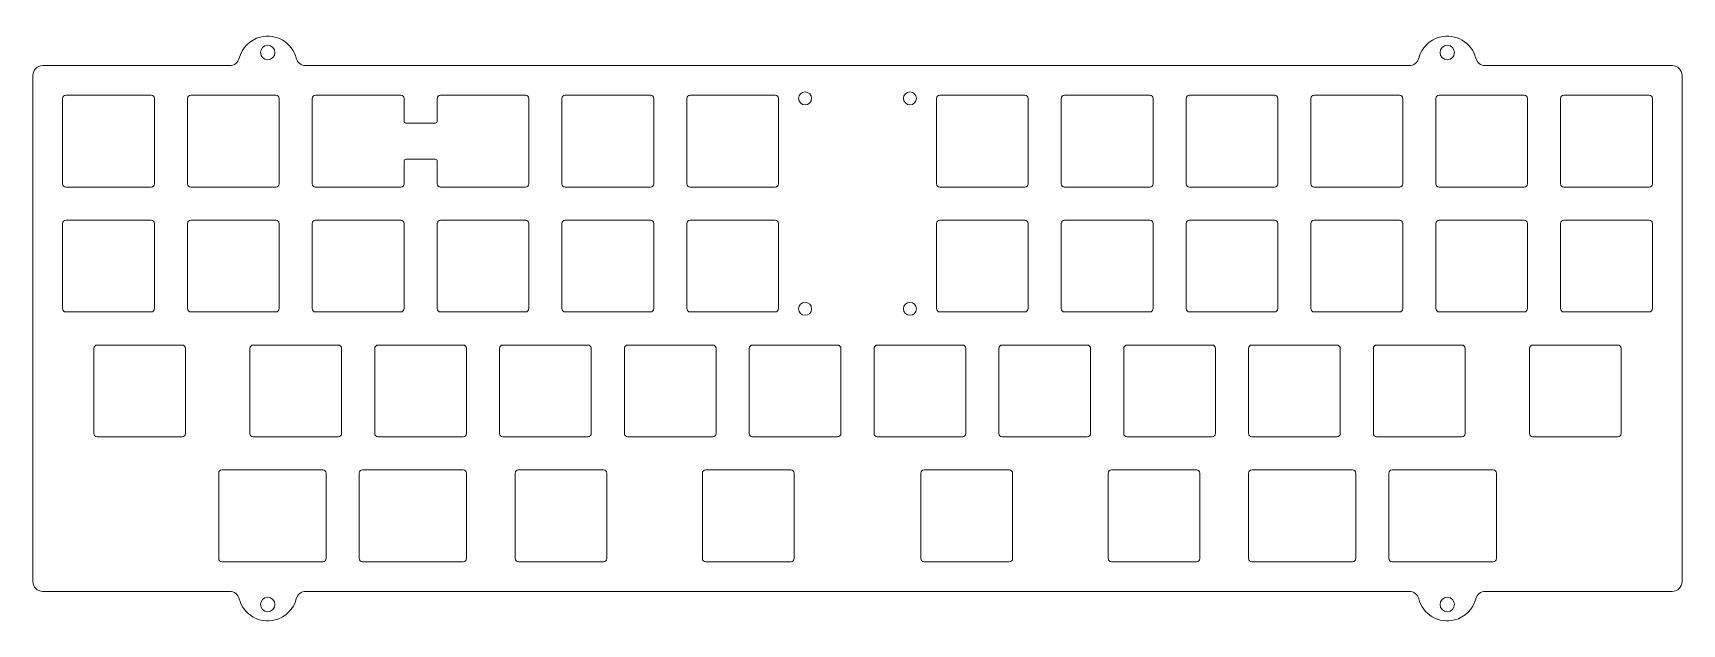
# Model space of a CAD drawing. Header units: millimetres. Extents: x 14 to 265, y -153 to -63.
import ezdxf

# ---------------------------------------------------------------- set-up
doc = ezdxf.new("R2010")
doc.units = ezdxf.units.MM
doc.header["$MEASUREMENT"] = 0
doc.layers.add('preimum', color=7, linetype='Continuous', lineweight=0)

# ---------------------------------------------------------------- blocks, each defined once
blk = doc.blocks.new('Block_0')
at = {"layer": 'preimum', "color": 18, "lineweight": 5, "true_color": 0x010101}
blk.add_lwpolyline([(70.47, -82.8)], dxfattribs=at)
blk.add_open_spline([(70.47, -82.8), (70.47, -82.8), (70.47, -86.3), (70.47, -86.3), (70.47, -86.58), (70.24, -86.8), (69.97, -86.8), (69.97, -86.8), (56.97, -86.8), (56.97, -86.8), (56.69, -86.8), (56.47, -86.58), (56.47, -86.3), (56.47, -86.3), (56.47, -73.3), (56.47, -73.3), (56.47, -73.03), (56.69, -72.8), (56.97, -72.8), (56.97, -72.8), (69.97, -72.8), (69.97, -72.8), (70.24, -72.8), (70.47, -73.03), (70.47, -73.3), (70.47, -73.3), (70.47, -76.8), (70.47, -76.8)], degree=3, knots=[0, 0, 0, 0, 1, 1, 1, 2, 2, 2, 3, 3, 3, 4, 4, 4, 5, 5, 5, 6, 6, 6, 7, 7, 7, 8, 8, 8, 9, 9, 9, 9], dxfattribs=at)
blk = doc.blocks.new('Block_1')
at = {"layer": 'preimum', "color": 18, "lineweight": 5, "true_color": 0x010101}
blk.add_lwpolyline([(75.52, -76.8)], dxfattribs=at)
blk.add_open_spline([(75.52, -76.8), (75.52, -76.8), (75.52, -73.3), (75.52, -73.3), (75.52, -73.03), (75.74, -72.8), (76.02, -72.8), (76.02, -72.8), (89.02, -72.8), (89.02, -72.8), (89.29, -72.8), (89.52, -73.03), (89.52, -73.3), (89.52, -73.3), (89.52, -86.3), (89.52, -86.3), (89.52, -86.58), (89.29, -86.8), (89.02, -86.8), (89.02, -86.8), (76.02, -86.8), (76.02, -86.8), (75.74, -86.8), (75.52, -86.58), (75.52, -86.3), (75.52, -86.3), (75.52, -82.8), (75.52, -82.8)], degree=3, knots=[0, 0, 0, 0, 1, 1, 1, 2, 2, 2, 3, 3, 3, 4, 4, 4, 5, 5, 5, 6, 6, 6, 7, 7, 7, 8, 8, 8, 9, 9, 9, 9], dxfattribs=at)
blk = doc.blocks.new('Block_3')
at = {"layer": 'preimum', "color": 18, "lineweight": 5, "true_color": 0x010101}
for centre in [(131.67, -73.28), (147.67, -73.28)]:
    blk.add_circle(centre, 0.988, dxfattribs=at)
blk = doc.blocks.new('Block_4')
at = {"layer": 'preimum', "color": 18, "lineweight": 5, "true_color": 0x010101}
for centre in [(131.67, -105.38), (147.67, -105.38)]:
    blk.add_circle(centre, 0.988, dxfattribs=at)
blk = doc.blocks.new('Block_2')
at = {"layer": 'preimum'}
for name in ['Block_3', 'Block_4']:
    blk.add_blockref(name, (0, 0), dxfattribs=at)
blk = doc.blocks.new('Block_5')
at = {"layer": 'preimum', "color": 18, "lineweight": 5, "true_color": 0x010101}
for centre in [(49.67, -66.28), (229.67, -66.28), (49.67, -150.48), (229.67, -150.48)]:
    blk.add_circle(centre, 1.1, dxfattribs=at)
blk.add_open_spline([(45.31, -67.15), (45.72, -65.57), (46.96, -64.33), (48.54, -63.92), (50.95, -63.3), (53.4, -64.75), (54.03, -67.15), (54.2, -67.82), (54.79, -68.28), (55.48, -68.28), (55.48, -68.28), (223.86, -68.28), (223.86, -68.28), (224.54, -68.28), (225.14, -67.82), (225.31, -67.15), (225.72, -65.57), (226.96, -64.33), (228.54, -63.92), (230.95, -63.3), (233.4, -64.75), (234.03, -67.15), (234.2, -67.82), (234.79, -68.28), (235.48, -68.28), (235.48, -68.28), (263.99, -68.28), (263.99, -68.28), (264.82, -68.28), (265.49, -68.95), (265.49, -69.78), (265.49, -69.78), (265.49, -146.98), (265.49, -146.98), (265.49, -147.81), (264.82, -148.48), (263.99, -148.48), (263.99, -148.48), (235.48, -148.48), (235.48, -148.48), (234.79, -148.48), (234.2, -148.94), (234.03, -149.6), (233.62, -151.19), (232.38, -152.43), (230.79, -152.84), (228.39, -153.46), (225.93, -152.01), (225.31, -149.6), (225.14, -148.94), (224.54, -148.48), (223.86, -148.48), (223.86, -148.48), (55.48, -148.48), (55.48, -148.48), (54.79, -148.48), (54.2, -148.94), (54.03, -149.6), (53.62, -151.19), (52.38, -152.43), (50.79, -152.84), (48.39, -153.46), (45.93, -152.01), (45.31, -149.6), (45.14, -148.94), (44.54, -148.48), (43.86, -148.48), (43.86, -148.48), (15.34, -148.48), (15.34, -148.48), (14.51, -148.48), (13.84, -147.81), (13.84, -146.98), (13.84, -146.98), (13.84, -69.78), (13.84, -69.78), (13.84, -68.95), (14.51, -68.28), (15.34, -68.28), (15.34, -68.28), (43.86, -68.28), (43.86, -68.28), (44.54, -68.28), (45.14, -67.82), (45.31, -67.15)], degree=3, knots=[0, 0, 0, 0, 1, 1, 1, 2, 2, 2, 3, 3, 3, 4, 4, 4, 5, 5, 5, 6, 6, 6, 7, 7, 7, 8, 8, 8, 9, 9, 9, 10, 10, 10, 11, 11, 11, 12, 12, 12, 13, 13, 13, 14, 14, 14, 15, 15, 15, 16, 16, 16, 17, 17, 17, 18, 18, 18, 19, 19, 19, 20, 20, 20, 21, 21, 21, 22, 22, 22, 23, 23, 23, 24, 24, 24, 25, 25, 25, 26, 26, 26, 27, 27, 27, 28, 28, 28, 28], dxfattribs=at)

msp = doc.modelspace()

# ---------------------------------------------------------------- linework, layer by layer
at = {"layer": 'preimum', "color": 250, "lineweight": 5, "true_color": 0x231f20}
for p, q in [((70.72, -77.05), (75.27, -77.05)), ((70.72, -82.55), (75.27, -82.55))]:
    msp.add_line(p, q, dxfattribs=at)
at = {"layer": 'preimum', "color": 18, "lineweight": 5, "true_color": 0x010101}
for points in [[(32.37, -86.3), (32.37, -86.58), (32.14, -86.8), (31.87, -86.8), (31.87, -86.8), (18.87, -86.8), (18.87, -86.8), (18.59, -86.8), (18.37, -86.58), (18.37, -86.3), (18.37, -86.3), (18.37, -73.3), (18.37, -73.3), (18.37, -73.03), (18.59, -72.8), (18.87, -72.8), (18.87, -72.8), (31.87, -72.8), (31.87, -72.8), (32.14, -72.8), (32.37, -73.03), (32.37, -73.3), (32.37, -73.3), (32.37, -86.3), (32.37, -86.3)], [(37.92, -86.8), (37.64, -86.8), (37.42, -86.58), (37.42, -86.3), (37.42, -86.3), (37.42, -73.3), (37.42, -73.3), (37.42, -73.03), (37.64, -72.8), (37.92, -72.8), (37.92, -72.8), (50.92, -72.8), (50.92, -72.8), (51.19, -72.8), (51.42, -73.03), (51.42, -73.3), (51.42, -73.3), (51.42, -86.3), (51.42, -86.3), (51.42, -86.58), (51.19, -86.8), (50.92, -86.8), (50.92, -86.8), (37.92, -86.8), (37.92, -86.8)], [(94.57, -73.3), (94.57, -73.03), (94.79, -72.8), (95.07, -72.8), (95.07, -72.8), (108.07, -72.8), (108.07, -72.8), (108.34, -72.8), (108.57, -73.03), (108.57, -73.3), (108.57, -73.3), (108.57, -86.3), (108.57, -86.3), (108.57, -86.58), (108.34, -86.8), (108.07, -86.8), (108.07, -86.8), (95.07, -86.8), (95.07, -86.8), (94.79, -86.8), (94.57, -86.58), (94.57, -86.3), (94.57, -86.3), (94.57, -73.3), (94.57, -73.3)], [(114.12, -86.8), (113.84, -86.8), (113.62, -86.58), (113.62, -86.3), (113.62, -86.3), (113.62, -73.3), (113.62, -73.3), (113.62, -73.03), (113.84, -72.8), (114.12, -72.8), (114.12, -72.8), (127.12, -72.8), (127.12, -72.8), (127.39, -72.8), (127.62, -73.03), (127.62, -73.3), (127.62, -73.3), (127.62, -86.3), (127.62, -86.3), (127.62, -86.58), (127.39, -86.8), (127.12, -86.8), (127.12, -86.8), (114.12, -86.8), (114.12, -86.8)], [(165.22, -86.8), (165.22, -86.8), (152.22, -86.8), (152.22, -86.8), (151.94, -86.8), (151.72, -86.58), (151.72, -86.3), (151.72, -86.3), (151.72, -73.3), (151.72, -73.3), (151.72, -73.03), (151.94, -72.8), (152.22, -72.8), (152.22, -72.8), (165.22, -72.8), (165.22, -72.8), (165.49, -72.8), (165.72, -73.03), (165.72, -73.3), (165.72, -73.3), (165.72, -86.3), (165.72, -86.3), (165.72, -86.58), (165.49, -86.8), (165.22, -86.8)], [(170.77, -73.3), (170.77, -73.03), (170.99, -72.8), (171.27, -72.8), (171.27, -72.8), (184.27, -72.8), (184.27, -72.8), (184.54, -72.8), (184.77, -73.03), (184.77, -73.3), (184.77, -73.3), (184.77, -86.3), (184.77, -86.3), (184.77, -86.58), (184.54, -86.8), (184.27, -86.8), (184.27, -86.8), (171.27, -86.8), (171.27, -86.8), (170.99, -86.8), (170.77, -86.58), (170.77, -86.3), (170.77, -86.3), (170.77, -73.3), (170.77, -73.3)], [(203.32, -72.8), (203.59, -72.8), (203.82, -73.03), (203.82, -73.3), (203.82, -73.3), (203.82, -86.3), (203.82, -86.3), (203.82, -86.58), (203.59, -86.8), (203.32, -86.8), (203.32, -86.8), (190.32, -86.8), (190.32, -86.8), (190.04, -86.8), (189.82, -86.58), (189.82, -86.3), (189.82, -86.3), (189.82, -73.3), (189.82, -73.3), (189.82, -73.03), (190.04, -72.8), (190.32, -72.8), (190.32, -72.8), (203.32, -72.8), (203.32, -72.8)], [(222.37, -72.8), (222.64, -72.8), (222.87, -73.03), (222.87, -73.3), (222.87, -73.3), (222.87, -86.3), (222.87, -86.3), (222.87, -86.58), (222.64, -86.8), (222.37, -86.8), (222.37, -86.8), (209.37, -86.8), (209.37, -86.8), (209.09, -86.8), (208.87, -86.58), (208.87, -86.3), (208.87, -86.3), (208.87, -73.3), (208.87, -73.3), (208.87, -73.03), (209.09, -72.8), (209.37, -72.8), (209.37, -72.8), (222.37, -72.8), (222.37, -72.8)], [(227.92, -86.3), (227.92, -86.3), (227.92, -73.3), (227.92, -73.3), (227.92, -73.03), (228.14, -72.8), (228.42, -72.8), (228.42, -72.8), (241.42, -72.8), (241.42, -72.8), (241.69, -72.8), (241.92, -73.03), (241.92, -73.3), (241.92, -73.3), (241.92, -86.3), (241.92, -86.3), (241.92, -86.58), (241.69, -86.8), (241.42, -86.8), (241.42, -86.8), (228.42, -86.8), (228.42, -86.8), (228.14, -86.8), (227.92, -86.58), (227.92, -86.3)], [(246.97, -73.3), (246.97, -73.03), (247.19, -72.8), (247.47, -72.8), (247.47, -72.8), (260.47, -72.8), (260.47, -72.8), (260.74, -72.8), (260.97, -73.03), (260.97, -73.3), (260.97, -73.3), (260.97, -86.3), (260.97, -86.3), (260.97, -86.58), (260.74, -86.8), (260.47, -86.8), (260.47, -86.8), (247.47, -86.8), (247.47, -86.8), (247.19, -86.8), (246.97, -86.58), (246.97, -86.3), (246.97, -86.3), (246.97, -73.3), (246.97, -73.3)], [(18.87, -105.85), (18.59, -105.85), (18.37, -105.63), (18.37, -105.35), (18.37, -105.35), (18.37, -92.35), (18.37, -92.35), (18.37, -92.08), (18.59, -91.85), (18.87, -91.85), (18.87, -91.85), (31.87, -91.85), (31.87, -91.85), (32.14, -91.85), (32.37, -92.08), (32.37, -92.35), (32.37, -92.35), (32.37, -105.35), (32.37, -105.35), (32.37, -105.63), (32.14, -105.85), (31.87, -105.85), (31.87, -105.85), (18.87, -105.85), (18.87, -105.85)], [(50.92, -91.85), (51.19, -91.85), (51.42, -92.08), (51.42, -92.35), (51.42, -92.35), (51.42, -105.35), (51.42, -105.35), (51.42, -105.63), (51.19, -105.85), (50.92, -105.85), (50.92, -105.85), (37.92, -105.85), (37.92, -105.85), (37.64, -105.85), (37.42, -105.63), (37.42, -105.35), (37.42, -105.35), (37.42, -92.35), (37.42, -92.35), (37.42, -92.08), (37.64, -91.85), (37.92, -91.85), (37.92, -91.85), (50.92, -91.85), (50.92, -91.85)], [(56.47, -92.35), (56.47, -92.08), (56.69, -91.85), (56.97, -91.85), (56.97, -91.85), (69.97, -91.85), (69.97, -91.85), (70.24, -91.85), (70.47, -92.08), (70.47, -92.35), (70.47, -92.35), (70.47, -105.35), (70.47, -105.35), (70.47, -105.63), (70.24, -105.85), (69.97, -105.85), (69.97, -105.85), (56.97, -105.85), (56.97, -105.85), (56.69, -105.85), (56.47, -105.63), (56.47, -105.35), (56.47, -105.35), (56.47, -92.35), (56.47, -92.35)], [(75.52, -92.35), (75.52, -92.08), (75.74, -91.85), (76.02, -91.85), (76.02, -91.85), (89.02, -91.85), (89.02, -91.85), (89.29, -91.85), (89.52, -92.08), (89.52, -92.35), (89.52, -92.35), (89.52, -105.35), (89.52, -105.35), (89.52, -105.63), (89.29, -105.85), (89.02, -105.85), (89.02, -105.85), (76.02, -105.85), (76.02, -105.85), (75.74, -105.85), (75.52, -105.63), (75.52, -105.35), (75.52, -105.35), (75.52, -92.35), (75.52, -92.35)], [(108.57, -105.35), (108.57, -105.63), (108.34, -105.85), (108.07, -105.85), (108.07, -105.85), (95.07, -105.85), (95.07, -105.85), (94.79, -105.85), (94.57, -105.63), (94.57, -105.35), (94.57, -105.35), (94.57, -92.35), (94.57, -92.35), (94.57, -92.08), (94.79, -91.85), (95.07, -91.85), (95.07, -91.85), (108.07, -91.85), (108.07, -91.85), (108.34, -91.85), (108.57, -92.08), (108.57, -92.35), (108.57, -92.35), (108.57, -105.35), (108.57, -105.35)], [(113.62, -92.35), (113.62, -92.08), (113.84, -91.85), (114.12, -91.85), (114.12, -91.85), (127.12, -91.85), (127.12, -91.85), (127.39, -91.85), (127.62, -92.08), (127.62, -92.35), (127.62, -92.35), (127.62, -105.35), (127.62, -105.35), (127.62, -105.63), (127.39, -105.85), (127.12, -105.85), (127.12, -105.85), (114.12, -105.85), (114.12, -105.85), (113.84, -105.85), (113.62, -105.63), (113.62, -105.35), (113.62, -105.35), (113.62, -92.35), (113.62, -92.35)], [(151.72, -92.35), (151.72, -92.08), (151.94, -91.85), (152.22, -91.85), (152.22, -91.85), (165.22, -91.85), (165.22, -91.85), (165.49, -91.85), (165.72, -92.08), (165.72, -92.35), (165.72, -92.35), (165.72, -105.35), (165.72, -105.35), (165.72, -105.63), (165.49, -105.85), (165.22, -105.85), (165.22, -105.85), (152.22, -105.85), (152.22, -105.85), (151.94, -105.85), (151.72, -105.63), (151.72, -105.35), (151.72, -105.35), (151.72, -92.35), (151.72, -92.35)], [(184.27, -105.85), (184.27, -105.85), (171.27, -105.85), (171.27, -105.85), (170.99, -105.85), (170.77, -105.63), (170.77, -105.35), (170.77, -105.35), (170.77, -92.35), (170.77, -92.35), (170.77, -92.08), (170.99, -91.85), (171.27, -91.85), (171.27, -91.85), (184.27, -91.85), (184.27, -91.85), (184.54, -91.85), (184.77, -92.08), (184.77, -92.35), (184.77, -92.35), (184.77, -105.35), (184.77, -105.35), (184.77, -105.63), (184.54, -105.85), (184.27, -105.85)], [(203.82, -105.35), (203.82, -105.63), (203.59, -105.85), (203.32, -105.85), (203.32, -105.85), (190.32, -105.85), (190.32, -105.85), (190.04, -105.85), (189.82, -105.63), (189.82, -105.35), (189.82, -105.35), (189.82, -92.35), (189.82, -92.35), (189.82, -92.08), (190.04, -91.85), (190.32, -91.85), (190.32, -91.85), (203.32, -91.85), (203.32, -91.85), (203.59, -91.85), (203.82, -92.08), (203.82, -92.35), (203.82, -92.35), (203.82, -105.35), (203.82, -105.35)], [(222.87, -92.35), (222.87, -92.35), (222.87, -105.35), (222.87, -105.35), (222.87, -105.63), (222.64, -105.85), (222.37, -105.85), (222.37, -105.85), (209.37, -105.85), (209.37, -105.85), (209.09, -105.85), (208.87, -105.63), (208.87, -105.35), (208.87, -105.35), (208.87, -92.35), (208.87, -92.35), (208.87, -92.08), (209.09, -91.85), (209.37, -91.85), (209.37, -91.85), (222.37, -91.85), (222.37, -91.85), (222.64, -91.85), (222.87, -92.08), (222.87, -92.35)], [(227.92, -105.35), (227.92, -105.35), (227.92, -92.35), (227.92, -92.35), (227.92, -92.08), (228.14, -91.85), (228.42, -91.85), (228.42, -91.85), (241.42, -91.85), (241.42, -91.85), (241.69, -91.85), (241.92, -92.08), (241.92, -92.35), (241.92, -92.35), (241.92, -105.35), (241.92, -105.35), (241.92, -105.63), (241.69, -105.85), (241.42, -105.85), (241.42, -105.85), (228.42, -105.85), (228.42, -105.85), (228.14, -105.85), (227.92, -105.63), (227.92, -105.35)], [(247.47, -105.85), (247.19, -105.85), (246.97, -105.63), (246.97, -105.35), (246.97, -105.35), (246.97, -92.35), (246.97, -92.35), (246.97, -92.08), (247.19, -91.85), (247.47, -91.85), (247.47, -91.85), (260.47, -91.85), (260.47, -91.85), (260.74, -91.85), (260.97, -92.08), (260.97, -92.35), (260.97, -92.35), (260.97, -105.35), (260.97, -105.35), (260.97, -105.63), (260.74, -105.85), (260.47, -105.85), (260.47, -105.85), (247.47, -105.85), (247.47, -105.85)], [(36.63, -110.9), (36.91, -110.9), (37.13, -111.13), (37.13, -111.4), (37.13, -111.4), (37.13, -124.4), (37.13, -124.4), (37.13, -124.68), (36.91, -124.9), (36.63, -124.9), (36.63, -124.9), (23.63, -124.9), (23.63, -124.9), (23.35, -124.9), (23.13, -124.68), (23.13, -124.4), (23.13, -124.4), (23.13, -111.4), (23.13, -111.4), (23.13, -111.13), (23.35, -110.9), (23.63, -110.9), (23.63, -110.9), (36.63, -110.9), (36.63, -110.9)], [(60.94, -111.4), (60.94, -111.4), (60.94, -124.4), (60.94, -124.4), (60.94, -124.68), (60.72, -124.9), (60.44, -124.9), (60.44, -124.9), (47.44, -124.9), (47.44, -124.9), (47.17, -124.9), (46.94, -124.68), (46.94, -124.4), (46.94, -124.4), (46.94, -111.4), (46.94, -111.4), (46.94, -111.13), (47.17, -110.9), (47.44, -110.9), (47.44, -110.9), (60.44, -110.9), (60.44, -110.9), (60.72, -110.9), (60.94, -111.13), (60.94, -111.4)], [(79.49, -110.9), (79.77, -110.9), (79.99, -111.13), (79.99, -111.4), (79.99, -111.4), (79.99, -124.4), (79.99, -124.4), (79.99, -124.68), (79.77, -124.9), (79.49, -124.9), (79.49, -124.9), (66.49, -124.9), (66.49, -124.9), (66.22, -124.9), (65.99, -124.68), (65.99, -124.4), (65.99, -124.4), (65.99, -111.4), (65.99, -111.4), (65.99, -111.13), (66.22, -110.9), (66.49, -110.9), (66.49, -110.9), (79.49, -110.9), (79.49, -110.9)], [(99.04, -124.4), (99.04, -124.68), (98.82, -124.9), (98.54, -124.9), (98.54, -124.9), (85.54, -124.9), (85.54, -124.9), (85.27, -124.9), (85.04, -124.68), (85.04, -124.4), (85.04, -124.4), (85.04, -111.4), (85.04, -111.4), (85.04, -111.13), (85.27, -110.9), (85.54, -110.9), (85.54, -110.9), (98.54, -110.9), (98.54, -110.9), (98.82, -110.9), (99.04, -111.13), (99.04, -111.4), (99.04, -111.4), (99.04, -124.4), (99.04, -124.4)], [(118.09, -124.4), (118.09, -124.68), (117.87, -124.9), (117.59, -124.9), (117.59, -124.9), (104.59, -124.9), (104.59, -124.9), (104.32, -124.9), (104.09, -124.68), (104.09, -124.4), (104.09, -124.4), (104.09, -111.4), (104.09, -111.4), (104.09, -111.13), (104.32, -110.9), (104.59, -110.9), (104.59, -110.9), (117.59, -110.9), (117.59, -110.9), (117.87, -110.9), (118.09, -111.13), (118.09, -111.4), (118.09, -111.4), (118.09, -124.4), (118.09, -124.4)], [(123.64, -124.9), (123.37, -124.9), (123.14, -124.68), (123.14, -124.4), (123.14, -124.4), (123.14, -111.4), (123.14, -111.4), (123.14, -111.13), (123.37, -110.9), (123.64, -110.9), (123.64, -110.9), (136.64, -110.9), (136.64, -110.9), (136.92, -110.9), (137.14, -111.13), (137.14, -111.4), (137.14, -111.4), (137.14, -124.4), (137.14, -124.4), (137.14, -124.68), (136.92, -124.9), (136.64, -124.9), (136.64, -124.9), (123.64, -124.9), (123.64, -124.9)], [(142.19, -124.4), (142.19, -124.4), (142.19, -111.4), (142.19, -111.4), (142.19, -111.13), (142.42, -110.9), (142.69, -110.9), (142.69, -110.9), (155.69, -110.9), (155.69, -110.9), (155.97, -110.9), (156.19, -111.13), (156.19, -111.4), (156.19, -111.4), (156.19, -124.4), (156.19, -124.4), (156.19, -124.68), (155.97, -124.9), (155.69, -124.9), (155.69, -124.9), (142.69, -124.9), (142.69, -124.9), (142.42, -124.9), (142.19, -124.68), (142.19, -124.4)], [(161.74, -110.9), (161.74, -110.9), (174.74, -110.9), (174.74, -110.9), (175.02, -110.9), (175.24, -111.13), (175.24, -111.4), (175.24, -111.4), (175.24, -124.4), (175.24, -124.4), (175.24, -124.68), (175.02, -124.9), (174.74, -124.9), (174.74, -124.9), (161.74, -124.9), (161.74, -124.9), (161.47, -124.9), (161.24, -124.68), (161.24, -124.4), (161.24, -124.4), (161.24, -111.4), (161.24, -111.4), (161.24, -111.13), (161.47, -110.9), (161.74, -110.9)], [(180.79, -124.9), (180.52, -124.9), (180.29, -124.68), (180.29, -124.4), (180.29, -124.4), (180.29, -111.4), (180.29, -111.4), (180.29, -111.13), (180.52, -110.9), (180.79, -110.9), (180.79, -110.9), (193.79, -110.9), (193.79, -110.9), (194.07, -110.9), (194.29, -111.13), (194.29, -111.4), (194.29, -111.4), (194.29, -124.4), (194.29, -124.4), (194.29, -124.68), (194.07, -124.9), (193.79, -124.9), (193.79, -124.9), (180.79, -124.9), (180.79, -124.9)], [(199.34, -111.4), (199.34, -111.13), (199.57, -110.9), (199.84, -110.9), (199.84, -110.9), (212.84, -110.9), (212.84, -110.9), (213.12, -110.9), (213.34, -111.13), (213.34, -111.4), (213.34, -111.4), (213.34, -124.4), (213.34, -124.4), (213.34, -124.68), (213.12, -124.9), (212.84, -124.9), (212.84, -124.9), (199.84, -124.9), (199.84, -124.9), (199.57, -124.9), (199.34, -124.68), (199.34, -124.4), (199.34, -124.4), (199.34, -111.4), (199.34, -111.4)], [(218.39, -124.4), (218.39, -124.4), (218.39, -111.4), (218.39, -111.4), (218.39, -111.13), (218.62, -110.9), (218.89, -110.9), (218.89, -110.9), (231.89, -110.9), (231.89, -110.9), (232.17, -110.9), (232.39, -111.13), (232.39, -111.4), (232.39, -111.4), (232.39, -124.4), (232.39, -124.4), (232.39, -124.68), (232.17, -124.9), (231.89, -124.9), (231.89, -124.9), (218.89, -124.9), (218.89, -124.9), (218.62, -124.9), (218.39, -124.68), (218.39, -124.4)], [(255.71, -110.9), (255.98, -110.9), (256.21, -111.13), (256.21, -111.4), (256.21, -111.4), (256.21, -124.4), (256.21, -124.4), (256.21, -124.68), (255.98, -124.9), (255.71, -124.9), (255.71, -124.9), (242.71, -124.9), (242.71, -124.9), (242.43, -124.9), (242.21, -124.68), (242.21, -124.4), (242.21, -124.4), (242.21, -111.4), (242.21, -111.4), (242.21, -111.13), (242.43, -110.9), (242.71, -110.9), (242.71, -110.9), (255.71, -110.9), (255.71, -110.9)], [(58.07, -143.95), (58.07, -143.95), (42.68, -143.95), (42.68, -143.95), (42.4, -143.95), (42.18, -143.73), (42.18, -143.45), (42.18, -143.45), (42.18, -130.45), (42.18, -130.45), (42.18, -130.18), (42.4, -129.95), (42.68, -129.95), (42.68, -129.95), (58.07, -129.95), (58.07, -129.95), (58.35, -129.95), (58.57, -130.18), (58.57, -130.45), (58.57, -130.45), (58.57, -143.45), (58.57, -143.45), (58.57, -143.73), (58.35, -143.95), (58.07, -143.95)], [(79.51, -143.95), (79.51, -143.95), (64.11, -143.95), (64.11, -143.95), (63.84, -143.95), (63.61, -143.73), (63.61, -143.45), (63.61, -143.45), (63.61, -130.45), (63.61, -130.45), (63.61, -130.18), (63.84, -129.95), (64.11, -129.95), (64.11, -129.95), (79.51, -129.95), (79.51, -129.95), (79.78, -129.95), (80.01, -130.18), (80.01, -130.45), (80.01, -130.45), (80.01, -143.45), (80.01, -143.45), (80.01, -143.73), (79.78, -143.95), (79.51, -143.95)], [(100.92, -129.95), (101.2, -129.95), (101.42, -130.18), (101.42, -130.45), (101.42, -130.45), (101.42, -143.45), (101.42, -143.45), (101.42, -143.73), (101.2, -143.95), (100.92, -143.95), (100.92, -143.95), (87.92, -143.95), (87.92, -143.95), (87.65, -143.95), (87.42, -143.73), (87.42, -143.45), (87.42, -143.45), (87.42, -130.45), (87.42, -130.45), (87.42, -130.18), (87.65, -129.95), (87.92, -129.95), (87.92, -129.95), (100.92, -129.95), (100.92, -129.95)], [(129.5, -129.95), (129.78, -129.95), (130, -130.18), (130, -130.45), (130, -130.45), (130, -143.45), (130, -143.45), (130, -143.73), (129.78, -143.95), (129.5, -143.95), (129.5, -143.95), (116.5, -143.95), (116.5, -143.95), (116.22, -143.95), (116, -143.73), (116, -143.45), (116, -143.45), (116, -130.45), (116, -130.45), (116, -130.18), (116.22, -129.95), (116.5, -129.95), (116.5, -129.95), (129.5, -129.95), (129.5, -129.95)], [(162.84, -129.95), (163.11, -129.95), (163.34, -130.18), (163.34, -130.45), (163.34, -130.45), (163.34, -143.45), (163.34, -143.45), (163.34, -143.73), (163.11, -143.95), (162.84, -143.95), (162.84, -143.95), (149.84, -143.95), (149.84, -143.95), (149.56, -143.95), (149.34, -143.73), (149.34, -143.45), (149.34, -143.45), (149.34, -130.45), (149.34, -130.45), (149.34, -130.18), (149.56, -129.95), (149.84, -129.95), (149.84, -129.95), (162.84, -129.95), (162.84, -129.95)], [(191.41, -129.95), (191.69, -129.95), (191.91, -130.18), (191.91, -130.45), (191.91, -130.45), (191.91, -143.45), (191.91, -143.45), (191.91, -143.73), (191.69, -143.95), (191.41, -143.95), (191.41, -143.95), (178.41, -143.95), (178.41, -143.95), (178.14, -143.95), (177.91, -143.73), (177.91, -143.45), (177.91, -143.45), (177.91, -130.45), (177.91, -130.45), (177.91, -130.18), (178.14, -129.95), (178.41, -129.95), (178.41, -129.95), (191.41, -129.95), (191.41, -129.95)], [(215.22, -143.95), (215.22, -143.95), (199.83, -143.95), (199.83, -143.95), (199.55, -143.95), (199.33, -143.73), (199.33, -143.45), (199.33, -143.45), (199.33, -130.45), (199.33, -130.45), (199.33, -130.18), (199.55, -129.95), (199.83, -129.95), (199.83, -129.95), (215.22, -129.95), (215.22, -129.95), (215.5, -129.95), (215.72, -130.18), (215.72, -130.45), (215.72, -130.45), (215.72, -143.45), (215.72, -143.45), (215.72, -143.73), (215.5, -143.95), (215.22, -143.95)], [(236.66, -143.95), (236.66, -143.95), (221.26, -143.95), (221.26, -143.95), (220.99, -143.95), (220.76, -143.73), (220.76, -143.45), (220.76, -143.45), (220.76, -130.45), (220.76, -130.45), (220.76, -130.18), (220.99, -129.95), (221.26, -129.95), (221.26, -129.95), (236.66, -129.95), (236.66, -129.95), (236.93, -129.95), (237.16, -130.18), (237.16, -130.45), (237.16, -130.45), (237.16, -143.45), (237.16, -143.45), (237.16, -143.73), (236.93, -143.95), (236.66, -143.95)]]:
    msp.add_open_spline(points, degree=3, knots=[0, 0, 0, 0, 1, 1, 1, 2, 2, 2, 3, 3, 3, 4, 4, 4, 5, 5, 5, 6, 6, 6, 7, 7, 7, 8, 8, 8, 8], dxfattribs=at)
at = {"layer": 'preimum', "color": 250, "lineweight": 5, "true_color": 0x231f20}
for points in [[(70.72, -77.05), (70.58, -77.05), (70.47, -76.94), (70.47, -76.8)], [(75.52, -76.8), (75.52, -76.94), (75.41, -77.05), (75.27, -77.05)], [(70.47, -82.8), (70.47, -82.67), (70.58, -82.55), (70.72, -82.55)], [(75.27, -82.55), (75.41, -82.55), (75.52, -82.67), (75.52, -82.8)]]:
    msp.add_open_spline(points, degree=3, dxfattribs=at)

# ---------------------------------------------------------------- block references
at = {"layer": 'preimum'}
for name in ['Block_5', 'Block_0', 'Block_1', 'Block_2']:
    msp.add_blockref(name, (0, 0), dxfattribs=at)

doc.saveas('drawing.dxf')
